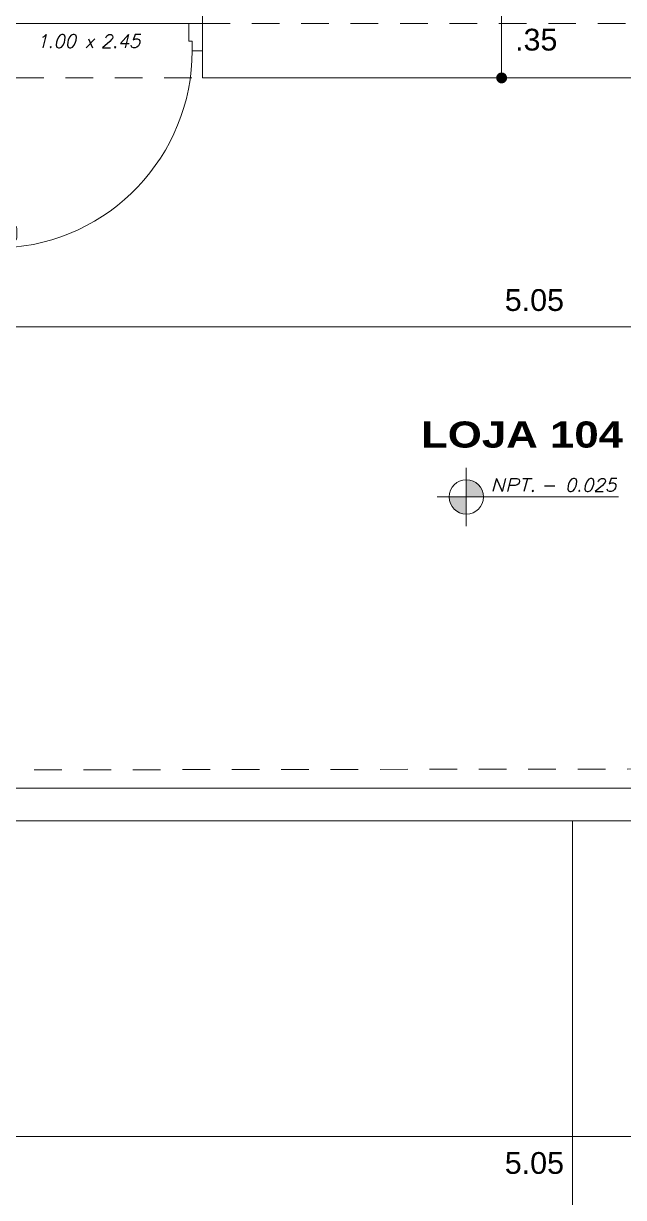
# Model space of a CAD drawing. Header units: millimetres. Extents: x 2178 to 2304, y 1220 to 1359.
# Drawn here: x 2200.03 to 2202.79, y 1328.93 to 1334.32 of the extents above; entities that cross this region are included whole.
import ezdxf
from ezdxf.enums import TextEntityAlignment as Align

# ---------------------------------------------------------------- set-up
doc = ezdxf.new("R2010")
doc.units = ezdxf.units.MM
doc.linetypes.add('HIDDEN', pattern=[9.524999999999999, 6.35, -3.175])
doc.layers.get('0').update_dxf_attribs({"lineweight": 0})
for name, color, linetype, lineweight in [('carpinteria', 12, 'Continuous', 5), ('COTAS', 40, 'Continuous', 20), ('pisos....', 8, 'Continuous', 5), ('PLUMA 7', 10, 'Continuous', 0), ('PROY', 13, 'HIDDEN', 13), ('TEXTO', 5, 'Continuous', 18), ('TEXTOS', 42, 'Continuous', 13)]:
    doc.layers.add(name, color=color, linetype=linetype, lineweight=lineweight)
doc.styles.add('ARIAL', font='arial.ttf')
doc.styles.add('ARIAL-N', font='arialbd.ttf')
doc.styles.add('SIMPLEX', font='simplex.shx', dxfattribs={"width": 1.2, "oblique": 15})
doc.dimstyles.new('RPM 50', dxfattribs={"dimtxt": 0.1, "dimasz": 0.05, "dimexe": 0.08849999999999973, "dimexo": 0.1535, "dimgap": 0.07099999999999997, "dimtad": 2, "dimtih": 1, "dimtoh": 1, "dimzin": 4, "dimdsep": 46, "dimtxsty": 'ARIAL', "dimblk": 'DOT', "dimcen": 0.4, "dimdle": 0.25, "dimclrd": 8, "dimclre": 8, "dimclrt": 9, "dimadec": 0, "dimazin": 0, "dimtfac": 1, "dimtix": 1, "dimtmove": 0, "dimatfit": 3, "dimldrblk": 'DOT', "dimfxl": 0, "dimlwd": 0, "dimlwe": 0, "dimarcsym": 0})

# ---------------------------------------------------------------- blocks, each defined once
blk = doc.blocks.new('puerta de 0.80')
for p, q in [((0, 0.7578726278069325), (0, 0.8078726278070008)), ((0, 0.05787262780700075), (0, 0.8078726278070008)), ((0.1000000000000227, 0.770372627806978), (0.1000000000000227, 0.8078726278070008)), ((0, 0.7578726278069325), (0.06500000000005457, 0.7578726278069325)), ((0.06500000000005457, 0.7578726278069325), (0.06500000000005457, 0.770372627806978)), ((0.06500000000005457, 0.770372627806978), (0.1000000000000227, 0.770372627806978)), ((0.743372223558481, 0.1131570363396577), (0.7462233707656196, 0.1025164101029077)), ((0.7699992280930701, 0.1257452267906274), (0.753031481821381, 0.1257452267906274)), ((0.7820575276252839, 0.09510460055400927), (0.7558826290285197, 0.09510460055400927)), ((0.7558826290285197, 0.09510460055400927), (0.7579409285608563, 0.09510460055400927)), ((0.762940928560738, 0.09010460055401381), (0.762940928560738, 0.08545825626470105)), ((0.7699992280930701, 0.1257452267906274), (0.7869669743646455, 0.1257452267906274)), ((0.7770575276252885, 0.09010460055401381), (0.7770575276252885, 0.08545825626470105)), ((0.7841158271576205, 0.09510460055400927), (0.7820575276252839, 0.09510460055400927)), ((0.7966262326275455, 0.1131570363396577), (0.7937750854204069, 0.1025164101029077)), ((0, 0.007872627806932542), (0, 0.05787262780700075)), ((0, 0.05787262780700075), (0.06500000000005457, 0.05787262780700075)), ((0.06500000000005457, 0.04537262780695528), (0.06500000000005457, 0.05787262780700075)), ((0.1000000000000227, 0.04537262780695528), (0.06500000000005457, 0.04537262780695528)), ((0.1000000000000227, 0.08037262780703713), (0.8250000000000455, 0.08037262780703713)), ((0.1000000000000227, 0.04537262780695528), (0.1000000000000227, 0.08037262780703713)), ((0.8250000000000455, 0.04537262780695528), (0.1000000000000227, 0.04537262780695528)), ((0.1000000000000227, 0.04537262780695528), (0.1000000000000227, 0.007872627806932542)), ((0.7820575276252839, 0.08545825626470105), (0.7558826290285197, 0.08545825626470105)), ((0.8250000000000455, 0.04537262780695528), (0.7720000000000482, 0.04537262780695528)), ((0.8250000000000455, 0.08037262780703713), (0.8250000000000455, 0.04537262780695528)), ((0.743372223558481, 0.01258821927433473), (0.7462233707656196, 0.02322884551108473)), ((0.7699992280930701, 2.882325134123676e-08), (0.753031481821381, 2.882325134123676e-08)), ((0.7820575276252839, 0.04028699934929136), (0.7558826290285197, 0.04028699934929136)), ((0.7820575276252839, 0.03064065505998315), (0.7558826290285197, 0.03064065505998315)), ((0.7558826290285197, 0.03064065505998315), (0.7579409285608563, 0.03064065505998315)), ((0.762940928560738, 0.0356406550599786), (0.762940928560738, 0.04028699934929136)), ((0.7699992280930701, 2.882325134123676e-08), (0.7869669743646455, 2.882325134123676e-08)), ((0.7770575276252885, 0.0356406550599786), (0.7770575276252885, 0.04028699934929136)), ((0.7841158271576205, 0.03064065505998315), (0.7820575276252839, 0.03064065505998315)), ((0.7966262326275455, 0.01258821927433473), (0.7937750854204069, 0.02322884551108473))]:
    blk.add_line(p, q)
at = {"linetype": 'Continuous', "lineweight": 0}
for p, q in [((0.7558826290285197, 0.08545825626470105), (0.7419099796773025, 0.08037262780692345)), ((0.7558826290285197, 0.04028699934929136), (0.7419099796773025, 0.04537262780695528)), ((0.7820575276252839, 0.08545825626470105), (0.796030176976501, 0.08037262780692345)), ((0.7820575276252839, 0.04028699934929136), (0.796030176976501, 0.04537262780695528))]:
    blk.add_line(p, q, dxfattribs=at)
for centre, radius, start, end in [((0.1000000000000227, 0.04537262780695528), 0.725, 2.767078666097358, 90), ((0.753031481821381, 0.1157452267906365), 0.01, 90, 195.0000000000087), ((0.7558826290285197, 0.1051046005540002), 0.01, 195.0000000001698, 270), ((0.7579409285607426, 0.09010460055401381), 0.005, 0, 90), ((0.7820575276252839, 0.09010460055401381), 0.005, 90, 180), ((0.7841158271575068, 0.1051046005540002), 0.01, 270, 344.9999999998302), ((0.7869669743646455, 0.1157452267906365), 0.01, 344.9999999999912, 90), ((0.753031481821381, 0.01000002882324225), 0.01, 164.9999999999913, 270), ((0.7558826290285197, 0.02064065505999224), 0.01, 90, 164.9999999998302), ((0.7579409285607426, 0.0356406550599786), 0.005, 270, 0), ((0.7820575276252839, 0.0356406550599786), 0.005, 180, 270), ((0.7841158271575068, 0.02064065505999224), 0.01, 15.00000000016984, 90), ((0.7869669743646455, 0.01000002882324225), 0.01, 270, 15.00000000000872)]:
    blk.add_arc(centre, radius, start, end)
blk = doc.blocks.new('P')
at = {"style": 'SIMPLEX', "oblique": 15}
blk.add_text('x', height=0.06, dxfattribs=at).set_placement((-0.01697368369676155, 0.0255492955629677))
blk.add_attdef('L', text='', height=0.06, dxfattribs=at).set_placement((-0.057659880294743, 0.02554929556297481), align=Align.RIGHT)
blk.add_attdef('H', (0.05806964743619147, 0.02554929556297481), '', height=0.06, dxfattribs=at)
blk = doc.blocks.new('_DOT')
at = {"color": 0, "linetype": 'ByBlock'}
blk.add_line((-0.5, 0), (-1, 0), dxfattribs=at)
at = {"color": 0, "linetype": 'ByBlock', "const_width": 0.5}
blk.add_lwpolyline([(-0.25, 0, 1), (0.25, 0, 1)], format="xyb", close=True, dxfattribs=at)
blk = doc.blocks.new('*D87')
at = {"color": 8, "lineweight": 0}
for p, q in [((2199.85131320559, 1329.709712895096), (2199.85131320559, 1329.121212895096)), ((2204.90131320559, 1329.709712895096), (2204.90131320559, 1329.121212895096)), ((2199.901313205591, 1329.209712895096), (2204.85131320559, 1329.209712895096))]:
    blk.add_line(p, q, dxfattribs=at)
at = {"layer": 'Defpoints', "color": 0}
for p in [(2199.85131320559, 1330.899712895096), (2204.90131320559, 1330.899712895096), (2204.90131320559, 1329.209712895096)]:
    blk.add_point(p, dxfattribs=at)
at = {"color": 8, "lineweight": 0, "xscale": 0.05, "yscale": 0.05, "zscale": 0.05, "rotation": 180}
blk.add_blockref('_DOT', (2199.85131320559, 1329.209712895096), dxfattribs=at)
at = {"color": 8, "lineweight": 0, "xscale": 0.05, "yscale": 0.05, "zscale": 0.05}
blk.add_blockref('_DOT', (2204.90131320559, 1329.209712895096), dxfattribs=at)
at = {"color": 9, "insert": (2202.37631320559, 1329.087655596324), "char_height": 0.1, "attachment_point": 5, "style": 'ARIAL'}
blk.add_mtext('5.05', dxfattribs=at)
blk = doc.blocks.new('*D59')
at = {"color": 8, "lineweight": 0}
for p, q in [((2199.85131320559, 1332.927212895097), (2199.85131320559, 1333.015712895097)), ((2204.90131320559, 1332.927212895097), (2204.90131320559, 1333.015712895097)), ((2199.901313205591, 1332.927212895097), (2204.85131320559, 1332.927212895097))]:
    blk.add_line(p, q, dxfattribs=at)
at = {"layer": 'Defpoints', "color": 0}
for p in [(2204.90131320559, 1332.927212895097), (2204.90131320559, 1332.927212895097), (2199.85131320559, 1332.819524291344)]:
    blk.add_point(p, dxfattribs=at)
at = {"color": 8, "lineweight": 0, "xscale": 0.05, "yscale": 0.05, "zscale": 0.05, "rotation": 180}
blk.add_blockref('_DOT', (2199.85131320559, 1332.927212895097), dxfattribs=at)
at = {"color": 8, "lineweight": 0, "xscale": 0.05, "yscale": 0.05, "zscale": 0.05}
blk.add_blockref('_DOT', (2204.90131320559, 1332.927212895097), dxfattribs=at)
at = {"color": 9, "insert": (2202.37631320559, 1333.049270193869), "char_height": 0.1, "attachment_point": 5, "style": 'ARIAL'}
blk.add_mtext('5.05', dxfattribs=at)
blk = doc.blocks.new('*D236')
at = {"color": 8, "lineweight": 0}
for p, q in [((2202.225815840682, 1334.419712895097), (2202.314315840682, 1334.419712895097)), ((2202.225815840682, 1334.119712895097), (2202.225815840682, 1334.369712895097)), ((2202.225815840682, 1334.069712895097), (2202.314315840682, 1334.069712895097))]:
    blk.add_line(p, q, dxfattribs=at)
at = {"layer": 'Defpoints', "color": 0}
for p in [(2202.178578380488, 1334.419712895097), (2202.225815840682, 1334.419712895097), (2202.178578380488, 1334.069712895097)]:
    blk.add_point(p, dxfattribs=at)
at = {"color": 8, "lineweight": 0, "xscale": 0.05, "yscale": 0.05, "zscale": 0.05}
for p, rotation in [((2202.225815840682, 1334.419712895097), 90), ((2202.225815840682, 1334.069712895097), 270)]:
    blk.add_blockref('_DOT', p, dxfattribs=dict(at, rotation=rotation))
at = {"color": 9, "insert": (2202.384776277244, 1334.244712895096), "char_height": 0.1, "attachment_point": 5, "style": 'ARIAL'}
blk.add_mtext('.35', dxfattribs=at)
blk = doc.blocks.new('N')
at = {"linetype": 'Continuous'}
h = blk.add_hatch(color=256, dxfattribs=at)
h.paths.add_polyline_path([(0, 0.1000000000000085), (0, 0), (0.1000000000000014, 0, 0.4142135623730981)])
h.paths.add_polyline_path([(-0.1000000000000014, 0, 0.4142135623730981), (0, -0.1000000000000085), (0, 0)])
for points in [[(0, 0.1700000000000017), (0, -0.1700000000000017)], [(-0.1700000000000017, 0), (0.8870854846603891, 0)]]:
    blk.add_lwpolyline(points)
blk.add_circle((0, 0), 0.1)
at = {"color": 64, "style": 'SIMPLEX', "oblique": 15, "width": 1.2}
blk.add_text('NPT.', height=0.075, dxfattribs=at).set_placement((0.1397908554024241, 0.03140925992012455))
at = {"color": 64, "style": 'SIMPLEX', "oblique": 15, "width": 1.062312430358449}
blk.add_attdef('NIV', text='', height=0.075, dxfattribs=at).set_placement((0.434891932751043, 0.03140925992012455), (0.8749927967566862, 0.03140925992012455), align=Align.FIT)

msp = doc.modelspace()

# ---------------------------------------------------------------- hatches: boundary and pattern name
at = {"layer": 'pisos....'}
h = msp.add_hatch(dxfattribs=at)
h.set_pattern_fill('AR-B816C', color=256, scale=0.001)
h.set_pattern_definition([(0, (0, 0), (0.2032, 0.2032), [0.396875, -0.009525]), (0, (-0.2032, 0.009525), (0.2032, 0.2032), [0.396875, -0.009525]), (90, (0, 0), (-0.2032, 0.2032), [-0.212725, 0.193675]), (90, (-0.009525, 0), (-0.2032, 0.2032), [-0.212725, 0.193675])])
h.paths.add_polyline_path([(2184.688438035058, 1328.983699252531), (2184.932639945017, 1328.983699252531), (2184.932639945017, 1329.189770193869), (2184.688438035058, 1329.189770193869)], flags=16)
h.paths.add_polyline_path([(2181.724983055522, 1330.939712895097), (2182.147643355658, 1330.939712895097), (2182.147643355658, 1331.299712895096), (2181.724983055522, 1331.299712895096)])
edge = h.paths.add_edge_path()
edge.add_arc((2183.27631320559, 1323.769435117318), 1.499999999999773, 179.9999999999913, 269.9999999999826)
edge.add_line((2183.27631320559, 1322.269435117319), (2235.820127780521, 1322.269435117315))
edge.add_line((2235.820127780521, 1322.269435117315), (2235.820127780524, 1325.269435117315))
edge.add_line((2235.820127780524, 1325.269435117315), (2232.20131320559, 1325.269435117319))
edge.add_line((2232.20131320559, 1325.269435117319), (2184.77631320559, 1325.269435117319))
edge.add_line((2184.77631320559, 1325.269435117319), (2184.77631320559, 1331.119712895096))
edge.add_line((2184.77631320559, 1331.119712895096), (2182.176313205589, 1331.119712895096))
edge.add_arc((2181.936313205589, 1331.119712895096), 0.2400000000002365, -131.81031489567113, 0, ccw=False)
edge.add_line((2181.776313205589, 1330.940827456896), (2181.776313205591, 1323.769435117319))

# ---------------------------------------------------------------- linework, layer by layer
msp.add_lwpolyline([(2200.85131320559, 1334.419712895096), (2204.77631320559, 1334.419712895096), (2204.77631320559, 1334.069712895096), (2200.85131320559, 1334.069712895096)], close=True)
for points in [[(2199.85131320559, 1334.319712895096), (2200.85131320559, 1334.319712895096)], [(2202.55131320559, 1330.659712895096), (2202.55131320559, 1325.269435117319)]]:
    msp.add_lwpolyline(points)
at = {"layer": 'PLUMA 7'}
for points in [[(2199.85131320559, 1330.809712895096), (2204.75131320559, 1330.809712895096)], [(2195.451313205591, 1330.659712895096), (2208.45131320559, 1330.659712895096)]]:
    msp.add_lwpolyline(points, dxfattribs=at)
at = {"layer": 'PROY', "ltscale": 0.02, "flags": 128}
for points in [[(2200.85131320559, 1334.319712895096), (2205.17631320559, 1334.319712895096)], [(2195.001313205591, 1334.069712895096), (2201.247903915253, 1334.069712895096)], [(2199.85131320559, 1330.892824345765), (2204.75131320559, 1330.899712895096)]]:
    msp.add_lwpolyline(points, dxfattribs=at)

# ---------------------------------------------------------------- block references
at = {"layer": 'carpinteria', "xscale": 1.25, "yscale": 1.25, "zscale": 1.25, "rotation": 270}
msp.add_blockref('puerta de 0.80', (2199.841472420832, 1334.319712895096), dxfattribs=at)
at = {"layer": 'COTAS'}
ref = msp.add_blockref('N', (2202.063649409189, 1332.14633931821), dxfattribs=dict(at, xscale=0.7870854846603947, yscale=0.7870854846603947, zscale=0.7870854846603947))
ref.add_attrib('NIV', '- 0.025', dxfattribs={"layer": '0', "color": 64, "height": 0.05903141134952907, "style": 'SIMPLEX', "oblique": 15, "width": 0.9552576893140914}).set_placement((2202.405946536853, 1332.171061090777), (2202.752343538698, 1332.171061090777), align=Align.FIT)
at = {"layer": 'TEXTOS'}
msp.add_blockref('P', (2200.327429328723, 1334.183020453638), dxfattribs=at).add_auto_attribs({'H': '2.45', 'L': '1.00'})

# ---------------------------------------------------------------- texts
at = {"layer": 'TEXTO', "style": 'ARIAL-N', "width": 1.2}
msp.add_text('LOJA 104', height=0.12, dxfattribs=at).set_placement((2202.31955735536, 1332.372570074068), align=Align.CENTER)

# ---------------------------------------------------------------- dimensions: what is measured, and where the dimension line sits
dim = msp.add_linear_dim(base=(2202.225815840682, 1334.419712895097), p1=(2202.178578380488, 1334.069712895096), p2=(2202.178578380488, 1334.419712895096), angle=90, dimstyle='RPM 50')
dim.commit()
dim.dimension.update_dxf_attribs({"geometry": '*D236', "text_midpoint": (2202.384776277244, 1334.244712895096)})
for base, p1, p2, picture, middle in [((2204.90131320559, 1332.927212895097), (2199.85131320559, 1332.819524291344), (2204.90131320559, 1332.927212895097), '*D59', (2202.37631320559, 1333.049270193869)), ((2204.90131320559, 1329.209712895096), (2199.85131320559, 1330.899712895096), (2204.90131320559, 1330.899712895096), '*D87', (2202.37631320559, 1329.087655596324))]:
    dim = msp.add_linear_dim(base=base, p1=p1, p2=p2, dimstyle='RPM 50', override={"dimtmove": 1})
    dim.commit()
    dim.dimension.update_dxf_attribs({"geometry": picture, "text_midpoint": middle})

doc.saveas('drawing.dxf')
